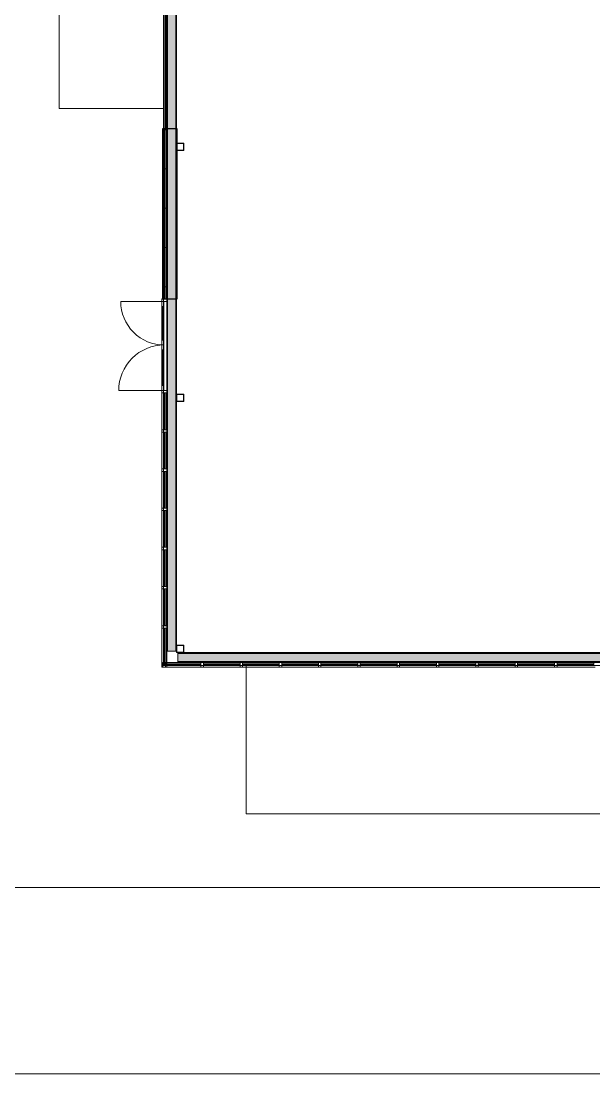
# Model space of a CAD drawing. Header units: inches. Extents: x 20541 to 27285, y -26063 to -19045.
# Drawn here: x 21947 to 22413, y -23103 to -22248 of the extents above; entities that cross this region are included whole.
import ezdxf

# ---------------------------------------------------------------- set-up
doc = ezdxf.new("R2010")
doc.units = ezdxf.units.IN
doc.header["$MEASUREMENT"] = 0
for name, color, linetype, lineweight in [('A-DOOR', 31, 'Continuous', 9), ('A-GLAZ-CURT', 52, 'Continuous', 9), ('A-GLAZ-CWMG', 51, 'Continuous', 9), ('A-WALL', 113, 'Continuous', 9), ('A-WALL-PATT', 111, 'Continuous', 25), ('C-TOPO', 7, 'Continuous', 9), ('Conc', 7, 'Continuous', 9), ('EOP-PR', 4, 'Continuous', 9), ('L-SITE-WALL', 31, 'Continuous', 9), ('S-BEAM', 12, 'Continuous', 9), ('S-COLS', 52, 'Continuous', 9)]:
    doc.layers.add(name, color=color, linetype=linetype, lineweight=lineweight)

# ---------------------------------------------------------------- blocks, each defined once
blk = doc.blocks.new('Girt_C - 8_D-730846-Site Plan - Phase 1')
at = {"layer": 'S-BEAM'}
for points in [[(24526.39, -22761.24), (22074.52, -22761.24), (22074.52, -22761.05), (24526.39, -22761.05)], [(24526.39, -22761.16), (22074.52, -22761.16), (22074.52, -22761.24), (24526.39, -22761.24)], [(24526.39, -22761.7), (22074.52, -22761.7), (22074.52, -22761.16), (24526.39, -22761.16)], [(24526.39, -22768.87), (22074.52, -22768.87), (22074.52, -22761.24), (24526.39, -22761.24)], [(24526.39, -22768.94), (22074.52, -22768.94), (22074.52, -22768.41), (24526.39, -22768.41)], [(24526.39, -22769.05), (22074.52, -22769.05), (22074.52, -22768.87), (24526.39, -22768.87)], [(24526.39, -22768.87), (22074.52, -22768.87), (22074.52, -22768.94), (24526.39, -22768.94)]]:
    blk.add_hatch(color=256, dxfattribs=at).paths.add_polyline_path(points, flags=0)
for p, q in [((24526.39, -22761.05), (22074.52, -22761.05)), ((22074.52, -22761.24), (22074.52, -22761.05)), ((22074.52, -22761.05), (22074.52, -22761.05)), ((22074.52, -22761.7), (22074.52, -22761.16)), ((22074.52, -22761.16), (22074.52, -22761.16)), ((22074.52, -22761.16), (22074.52, -22761.24)), ((22074.52, -22761.16), (24526.39, -22761.16)), ((22074.52, -22761.16), (24526.39, -22761.16)), ((22074.52, -22768.87), (22074.52, -22761.24)), ((22074.52, -22761.63), (24526.39, -22761.63)), ((22074.52, -22761.7), (24526.39, -22761.7)), ((22074.52, -22768.94), (22074.52, -22768.41)), ((22074.52, -22768.41), (24526.39, -22768.41)), ((22074.52, -22768.48), (24526.39, -22768.48)), ((22074.52, -22768.87), (22074.52, -22768.94)), ((22074.52, -22769.05), (22074.52, -22768.87)), ((22074.52, -22768.94), (22074.52, -22768.94)), ((22074.52, -22768.94), (24526.39, -22768.94)), ((22074.52, -22768.94), (24526.39, -22768.94)), ((22074.52, -22769.05), (24526.39, -22769.05)), ((22074.52, -22769.05), (22074.52, -22769.05))]:
    blk.add_line(p, q, dxfattribs=at)
blk = doc.blocks.new('Girt_C - 8_D-732838-Site Plan - Phase 1')
at = {"layer": 'S-BEAM'}
for points in [[(22065.39, -21134.62), (22065.58, -21134.62), (22065.58, -22759.93), (22065.39, -22759.93)], [(22065.5, -21134.62), (22066.04, -21134.62), (22066.04, -22759.93), (22065.5, -22759.93)], [(22065.58, -21134.62), (22065.5, -21134.62), (22065.5, -22759.93), (22065.58, -22759.93)], [(22065.58, -21134.62), (22073.2, -21134.62), (22073.2, -22759.93), (22065.58, -22759.93)], [(22072.75, -21134.62), (22073.28, -21134.62), (22073.28, -22759.93), (22072.75, -22759.93)], [(22073.2, -21134.62), (22073.39, -21134.62), (22073.39, -22759.93), (22073.2, -22759.93)], [(22073.28, -21134.62), (22073.2, -21134.62), (22073.2, -22759.93), (22073.28, -22759.93)]]:
    blk.add_hatch(color=256, dxfattribs=at).paths.add_polyline_path(points, flags=0)
for p, q in [((22065.39, -21134.62), (22065.39, -22759.93)), ((22065.5, -21134.62), (22065.5, -22759.93)), ((22065.5, -21134.62), (22065.5, -22759.93)), ((22065.96, -21134.62), (22065.96, -22759.93)), ((22066.04, -21134.62), (22066.04, -22759.93)), ((22072.75, -21134.62), (22072.75, -22759.93)), ((22072.82, -21134.62), (22072.82, -22759.93)), ((22073.28, -21134.62), (22073.28, -22759.93)), ((22073.28, -21134.62), (22073.28, -22759.93)), ((22073.39, -22759.93), (22073.39, -21134.62)), ((22065.58, -22759.93), (22065.39, -22759.93)), ((22065.39, -22759.93), (22065.39, -22759.93)), ((22066.04, -22759.93), (22065.5, -22759.93)), ((22065.5, -22759.93), (22065.5, -22759.93)), ((22065.5, -22759.93), (22065.58, -22759.93)), ((22073.2, -22759.93), (22065.58, -22759.93)), ((22073.28, -22759.93), (22072.75, -22759.93)), ((22073.39, -22759.93), (22073.2, -22759.93)), ((22073.2, -22759.93), (22073.28, -22759.93)), ((22073.28, -22759.93), (22073.28, -22759.93)), ((22073.39, -22759.93), (22073.39, -22759.93))]:
    blk.add_line(p, q, dxfattribs=at)
blk = doc.blocks.new('HSS-Hollow Structural Section-Column - HSS6X6X1_4-V12-Site Plan - Phase 1')
at = {"layer": 'S-COLS', "lineweight": 15}
for p, q in [((-3, 2.534), (-3, -2.534)), ((-2.767, -2.534), (-2.767, 2.534)), ((2.534, 3), (-2.534, 3)), ((-2.534, 2.767), (2.534, 2.767)), ((2.767, 2.534), (2.767, -2.534)), ((3, -2.534), (3, 2.534)), ((2.534, -2.767), (-2.534, -2.767)), ((-2.534, -3), (2.534, -3))]:
    blk.add_line(p, q, dxfattribs=at)
for centre, radius, start, end in [((-2.534, 2.534), 0.466, 90, 180), ((-2.534, 2.534), 0.233, 90, 180), ((2.534, 2.534), 0.466, 360, 90), ((2.534, 2.534), 0.233, 0, 90), ((-2.534, -2.534), 0.466, 180, 270), ((-2.534, -2.534), 0.233, 180, 270), ((2.534, -2.534), 0.466, 270, 360), ((2.534, -2.534), 0.233, 270, 360)]:
    blk.add_arc(centre, radius, start, end, dxfattribs=at)
blk = doc.blocks.new('System Panel - Glazed-608302-Site Plan - Phase 1')
at = {"layer": 'A-GLAZ-CURT'}
for p, q in [((14.92, -0.25), (-14.92, -0.25)), ((-14.92, -0.25), (-14.92, -1.25)), ((-14.92, -1.25), (-14.92, -0.25)), ((-14.92, -0.25), (-14.92, -0.25)), ((14.92, -0.25), (-14.92, -0.25)), ((-14.92, -1.25), (14.92, -1.25)), ((-14.92, -1.25), (14.92, -1.25)), ((-14.92, -1.25), (-14.92, -1.25)), ((14.92, -1.25), (14.92, -0.25)), ((14.92, -0.25), (14.92, -1.25)), ((14.92, -0.25), (14.92, -0.25)), ((14.92, -1.25), (14.92, -1.25))]:
    blk.add_line(p, q, dxfattribs=at)
blk = doc.blocks.new('Rectangular Mullion - Rectangular Mullion 1-592303-Site Plan - Phase 1')
at = {"layer": 'A-GLAZ-CWMG', "lineweight": 13}
for p, q in [((-1, 2), (1, 2)), ((-1, -2), (-1, 2)), ((1, 2), (1, -2)), ((1, -2), (-1, -2))]:
    blk.add_line(p, q, dxfattribs=at)
at = {"layer": 'A-GLAZ-CWMG'}
for p, q in [((-1, 2), (-1, 2)), ((1, 2), (1, 2)), ((-1, -2), (-1, -2)), ((1, -2), (1, -2))]:
    blk.add_line(p, q, dxfattribs=at)
blk = doc.blocks.new('Rectangular Mullion - Rectangular Mullion 1-683500-Site Plan - Phase 1')
at = {"layer": 'A-GLAZ-CWMG', "lineweight": 13}
for p, q in [((-2, 2), (0, 2)), ((-2, -2), (-2, 2)), ((0, 2), (0, -2)), ((0, -2), (-2, -2))]:
    blk.add_line(p, q, dxfattribs=at)
at = {"layer": 'A-GLAZ-CWMG'}
for p, q in [((-2, 2), (-2, 2)), ((0, 2), (0, 2)), ((-2, -2), (-2, -2)), ((0, -2), (0, -2))]:
    blk.add_line(p, q, dxfattribs=at)
blk = doc.blocks.new('Rectangular Mullion - Rectangular Mullion 1-601744-Site Plan - Phase 1')
at = {"layer": 'A-GLAZ-CWMG'}
for p, q in [((22061.39, -22772.05), (22061.39, -22773.05)), ((22061.39, -22772.05), (22061.39, -22773.05)), ((22065.39, -22773.05), (22061.39, -22773.05)), ((22061.39, -22773.05), (22061.39, -22773.05)), ((22061.39, -22773.05), (22065.39, -22773.05)), ((22065.39, -22773.05), (22065.39, -22772.05)), ((22065.39, -22772.05), (22065.39, -22773.05)), ((22065.39, -22773.05), (22065.39, -22773.05))]:
    blk.add_line(p, q, dxfattribs=at)
blk = doc.blocks.new('Rectangular Mullion - Rectangular Mullion 1-598805-Site Plan - Phase 1')
at = {"layer": 'A-GLAZ-CWMG'}
for p, q in [((22061.39, -22708.36), (22061.39, -22740.21)), ((22061.39, -22708.36), (22061.39, -22740.21)), ((22065.39, -22740.21), (22065.39, -22708.36)), ((22065.39, -22708.36), (22065.39, -22740.21))]:
    blk.add_line(p, q, dxfattribs=at)
blk = doc.blocks.new('Rectangular Mullion - Rectangular Mullion 1-598806-Site Plan - Phase 1')
at = {"layer": 'A-GLAZ-CWMG'}
for p, q in [((22065.39, -22548.13), (22061.39, -22548.13)), ((22061.39, -22548.13), (22061.39, -22548.13)), ((22061.39, -22548.13), (22065.39, -22548.13)), ((22061.39, -22548.13), (22061.39, -22580.98)), ((22061.39, -22548.13), (22061.39, -22580.98)), ((22065.39, -22548.13), (22065.39, -22548.13)), ((22065.39, -22580.98), (22065.39, -22548.13)), ((22065.39, -22548.13), (22065.39, -22580.98))]:
    blk.add_line(p, q, dxfattribs=at)
blk = doc.blocks.new('Door_Single_Storefront - one-598744-Site Plan - Phase 1')
at = {"layer": 'A-DOOR'}
for p, q in [((-18.5, 37), (-18.5, 0)), ((-14.5, 2), (-18.5, 2)), ((-18.5, 2), (-18.5, 0.25)), ((-18.5, 2), (-18.5, 0.25)), ((18.5, 2), (-18.5, 2)), ((-18.5, 2), (-18.5, 2)), ((-18.5, 0.25), (-14.5, 0.25)), ((-18.5, 0.25), (-18.5, 0.25)), ((-18.5, 0.25), (18.5, 0.25)), ((-14.5, 0.25), (-14.5, 2)), ((-14.5, 2), (-14.5, 0.25)), ((-14.5, 2), (-14.5, 2)), ((-14.5, 2), (14.5, 2)), ((14.5, 1.5), (-14.5, 1.5)), ((-14.5, 1.5), (-14.5, 0.75)), ((-14.5, 1.5), (-14.5, 0.75)), ((14.5, 1.5), (-14.5, 1.5)), ((-14.5, 1.5), (-14.5, 1.5)), ((-14.5, 0.75), (14.5, 0.75)), ((-14.5, 0.75), (-14.5, 0.75)), ((-14.5, 0.75), (14.5, 0.75)), ((14.5, 0.25), (-14.5, 0.25)), ((-14.5, 0.25), (-14.5, 0.25)), ((18.5, 2), (14.5, 2)), ((14.5, 2), (14.5, 0.25)), ((14.5, 0.25), (14.5, 2)), ((14.5, 2), (14.5, 2)), ((14.5, 0.75), (14.5, 1.5)), ((14.5, 1.5), (14.5, 0.75)), ((14.5, 1.5), (14.5, 1.5)), ((14.5, 0.75), (14.5, 0.75)), ((14.5, 0.25), (18.5, 0.25)), ((14.5, 0.25), (14.5, 0.25)), ((18.5, 0.25), (18.5, 2)), ((18.5, 2), (18.5, 0.25)), ((18.5, 2), (18.5, 2)), ((18.5, 0.25), (18.5, 0.25))]:
    blk.add_line(p, q, dxfattribs=at)
blk.add_arc((-18.5, 0), 37, 360, 90, dxfattribs=at)
blk = doc.blocks.new('Door_Single_Storefront - one-683501-Site Plan - Phase 1')
at = {"layer": 'A-DOOR'}
for p, q in [((-17.69, -35.38), (-17.69, 0)), ((-17.69, -2), (-17.69, -0.25)), ((-17.69, -0.25), (-13.69, -0.25)), ((-17.69, -0.25), (17.69, -0.25)), ((-17.69, -0.25), (-17.69, -0.25)), ((-17.69, -2), (-17.69, -0.25)), ((-13.69, -2), (-17.69, -2)), ((-17.69, -2), (-17.69, -2)), ((17.69, -2), (-17.69, -2)), ((-13.69, -0.25), (-13.69, -2)), ((-13.69, -0.25), (-13.69, -0.25)), ((13.69, -0.25), (-13.69, -0.25)), ((-13.69, -2), (-13.69, -0.25)), ((-13.69, -1.5), (-13.69, -0.75)), ((-13.69, -0.75), (13.69, -0.75)), ((-13.69, -0.75), (13.69, -0.75)), ((-13.69, -0.75), (-13.69, -0.75)), ((-13.69, -1.5), (-13.69, -0.75)), ((13.69, -1.5), (-13.69, -1.5)), ((-13.69, -1.5), (-13.69, -1.5)), ((13.69, -1.5), (-13.69, -1.5)), ((-13.69, -2), (13.69, -2)), ((-13.69, -2), (-13.69, -2)), ((13.69, -2), (13.69, -0.25)), ((13.69, -0.25), (17.69, -0.25)), ((13.69, -0.25), (13.69, -0.25)), ((13.69, -0.25), (13.69, -2)), ((13.69, -0.75), (13.69, -1.5)), ((13.69, -0.75), (13.69, -0.75)), ((13.69, -1.5), (13.69, -0.75)), ((13.69, -1.5), (13.69, -1.5)), ((17.69, -2), (13.69, -2)), ((13.69, -2), (13.69, -2)), ((17.69, -0.25), (17.69, -2)), ((17.69, -0.25), (17.69, -0.25)), ((17.69, -2), (17.69, -0.25)), ((17.69, -2), (17.69, -2))]:
    blk.add_line(p, q, dxfattribs=at)
blk.add_arc((-17.69, 0), 35.38, 270, 0, dxfattribs=at)
blk = doc.blocks.new('Rectangular Mullion - Rectangular Mullion 1-594432-Site Plan - Phase 1')
at = {"layer": 'A-GLAZ-CWMG', "lineweight": 13}
for p, q in [((0, 2), (-2, 2)), ((-2, 2), (-2, -2)), ((0, -2), (0, 2)), ((-2, -2), (0, -2))]:
    blk.add_line(p, q, dxfattribs=at)
at = {"layer": 'A-GLAZ-CWMG'}
for p, q in [((-2, 2), (-2, 2)), ((0, 2), (0, 2)), ((-2, -2), (-2, -2)), ((0, -2), (0, -2))]:
    blk.add_line(p, q, dxfattribs=at)
blk = doc.blocks.new('System Panel - Glazed-685507-Site Plan - Phase 1')
at = {"layer": 'A-GLAZ-CURT'}
for p, q in [((14.42, 1.25), (-14.42, 1.25)), ((-14.42, 1.25), (-14.42, 0.25)), ((-14.42, 0.25), (-14.42, 1.25)), ((-14.42, 1.25), (-14.42, 1.25)), ((14.42, 1.25), (-14.42, 1.25)), ((-14.42, 0.25), (14.42, 0.25)), ((-14.42, 0.25), (14.42, 0.25)), ((-14.42, 0.25), (-14.42, 0.25)), ((14.42, 0.25), (14.42, 1.25)), ((14.42, 1.25), (14.42, 0.25)), ((14.42, 1.25), (14.42, 1.25)), ((14.42, 0.25), (14.42, 0.25))]:
    blk.add_line(p, q, dxfattribs=at)
blk = doc.blocks.new('System Panel - Glazed-677162-Site Plan - Phase 1')
at = {"layer": 'A-GLAZ-CURT'}
for p, q in [((14.92, 1.25), (-14.92, 1.25)), ((-14.92, 1.25), (-14.92, 0.25)), ((-14.92, 0.25), (-14.92, 1.25)), ((-14.92, 1.25), (-14.92, 1.25)), ((14.92, 1.25), (-14.92, 1.25)), ((-14.92, 0.25), (14.92, 0.25)), ((-14.92, 0.25), (14.92, 0.25)), ((-14.92, 0.25), (-14.92, 0.25)), ((14.92, 0.25), (14.92, 1.25)), ((14.92, 1.25), (14.92, 0.25)), ((14.92, 1.25), (14.92, 1.25)), ((14.92, 0.25), (14.92, 0.25))]:
    blk.add_line(p, q, dxfattribs=at)
blk = doc.blocks.new('Rectangular Mullion - Rectangular Mullion 1-677147-Site Plan - Phase 1')
at = {"layer": 'A-GLAZ-CWMG', "lineweight": 13}
for p, q in [((-1, 2), (1, 2)), ((-1, -2), (-1, 2)), ((1, 2), (1, -2)), ((1, -2), (-1, -2))]:
    blk.add_line(p, q, dxfattribs=at)
at = {"layer": 'A-GLAZ-CWMG'}
for p, q in [((-1, 2), (-1, 2)), ((1, 2), (1, 2)), ((-1, -2), (-1, -2)), ((1, -2), (1, -2))]:
    blk.add_line(p, q, dxfattribs=at)
blk = doc.blocks.new('Rectangular Mullion - Rectangular Mullion 1-683952-Site Plan - Phase 1')
at = {"layer": 'A-GLAZ-CWMG'}
for p, q in [((22062.39, -22773.05), (22062.39, -22769.05)), ((22062.39, -22769.05), (22062.39, -22769.05)), ((22062.39, -22769.05), (22062.39, -22773.05)), ((22094.24, -22769.05), (22062.39, -22769.05)), ((22094.24, -22769.05), (22062.39, -22769.05)), ((22062.39, -22773.05), (22062.39, -22773.05)), ((22062.39, -22773.05), (22094.24, -22773.05)), ((22094.24, -22773.05), (22062.39, -22773.05))]:
    blk.add_line(p, q, dxfattribs=at)
blk = doc.blocks.new('Rectangular Mullion - Rectangular Mullion 1-677146-Site Plan - Phase 1')
at = {"layer": 'A-GLAZ-CWMG'}
for p, q in [((26275.39, -22740.21), (26275.39, -22772.05)), ((26275.39, -22740.21), (26275.39, -22772.05)), ((26279.39, -22772.05), (26279.39, -22740.21)), ((26279.39, -22740.21), (26279.39, -22772.05))]:
    blk.add_line(p, q, dxfattribs=at)
blk = doc.blocks.new('System Panel - Glazed-687226-Site Plan - Phase 1')
at = {"layer": 'A-GLAZ-CURT'}
for p, q in [((15, 1.25), (-15, 1.25)), ((-15, 1.25), (-15, 0.25)), ((-15, 0.25), (-15, 1.25)), ((-15, 1.25), (-15, 1.25)), ((15, 1.25), (-15, 1.25)), ((-15, 0.25), (15, 0.25)), ((-15, 0.25), (15, 0.25)), ((-15, 0.25), (-15, 0.25)), ((15, 0.25), (15, 1.25)), ((15, 1.25), (15, 0.25)), ((15, 1.25), (15, 1.25)), ((15, 0.25), (15, 0.25))]:
    blk.add_line(p, q, dxfattribs=at)
blk = doc.blocks.new('Rectangular Mullion - Rectangular Mullion 1-687221-Site Plan - Phase 1')
at = {"layer": 'A-GLAZ-CWMG'}
for p, q in [((22253.62, -22769.05), (22221.62, -22769.05)), ((22253.62, -22769.05), (22221.62, -22769.05)), ((22221.62, -22773.05), (22253.62, -22773.05)), ((22253.62, -22773.05), (22221.62, -22773.05))]:
    blk.add_line(p, q, dxfattribs=at)
blk = doc.blocks.new('Rectangular Mullion - Rectangular Mullion 1-685512-Site Plan - Phase 1')
at = {"layer": 'A-GLAZ-CWMG', "lineweight": 13}
for p, q in [((0, 2), (-2, 2)), ((-2, 2), (-2, -2)), ((0, -2), (0, 2)), ((-2, -2), (0, -2))]:
    blk.add_line(p, q, dxfattribs=at)
at = {"layer": 'A-GLAZ-CWMG'}
for p, q in [((-2, 2), (-2, 2)), ((0, 2), (0, 2)), ((-2, -2), (-2, -2)), ((0, -2), (0, -2))]:
    blk.add_line(p, q, dxfattribs=at)
blk = doc.blocks.new('Rectangular Mullion - Rectangular Mullion 1-687230-Site Plan - Phase 1')
at = {"layer": 'A-GLAZ-CWMG'}
for p, q in [((22285.62, -22769.05), (22253.62, -22769.05)), ((22285.62, -22769.05), (22253.62, -22769.05)), ((22253.62, -22773.05), (22285.62, -22773.05)), ((22285.62, -22773.05), (22253.62, -22773.05))]:
    blk.add_line(p, q, dxfattribs=at)
blk = doc.blocks.new('Rectangular Mullion - Rectangular Mullion 1-687225-Site Plan - Phase 1')
at = {"layer": 'A-GLAZ-CWMG', "lineweight": 13}
for p, q in [((-1, 2), (1, 2)), ((-1, -2), (-1, 2)), ((1, 2), (1, -2)), ((1, -2), (-1, -2))]:
    blk.add_line(p, q, dxfattribs=at)
at = {"layer": 'A-GLAZ-CWMG'}
for p, q in [((-1, 2), (-1, 2)), ((1, 2), (1, 2)), ((-1, -2), (-1, -2)), ((1, -2), (1, -2))]:
    blk.add_line(p, q, dxfattribs=at)
blk = doc.blocks.new('Basic Wall _ arcoPlus - 547 - ___-687784-Site Plan - Phase 1')
at = {"layer": 'A-WALL'}
for p, q in [((22065.04, -22063.05), (22062.91, -22063.05)), ((22062.91, -22063.05), (22062.91, -22063.05)), ((22062.91, -22063.05), (22063.04, -22063.05)), ((22062.91, -22063.05), (22062.91, -22336.05)), ((22062.91, -22063.05), (22062.91, -22336.05)), ((22063.04, -22063.05), (22062.98, -22063.05)), ((22062.98, -22063.05), (22062.98, -22063.05)), ((22062.98, -22063.05), (22063.1, -22063.05)), ((22062.98, -22063.05), (22062.98, -22336.05)), ((22062.98, -22063.05), (22062.98, -22336.05)), ((22063.04, -22063.05), (22063.04, -22063.05)), ((22063.04, -22063.05), (22063.04, -22336.05)), ((22063.04, -22063.05), (22063.04, -22336.05)), ((22063.1, -22063.05), (22064.68, -22063.05)), ((22064.68, -22063.05), (22064.98, -22063.05)), ((22064.75, -22063.05), (22064.69, -22063.05)), ((22064.69, -22063.05), (22064.69, -22063.05)), ((22064.69, -22063.05), (22065.04, -22063.05)), ((22064.69, -22063.05), (22064.69, -22336.05)), ((22064.69, -22063.05), (22064.69, -22336.05)), ((22064.98, -22063.05), (22064.75, -22063.05)), ((22064.75, -22063.05), (22064.75, -22063.05)), ((22064.75, -22063.05), (22064.75, -22336.05)), ((22064.75, -22063.05), (22064.75, -22336.05)), ((22064.98, -22063.05), (22064.98, -22063.05)), ((22064.98, -22063.05), (22064.98, -22336.05)), ((22064.98, -22063.05), (22064.98, -22336.05)), ((22065.04, -22063.05), (22065.04, -22063.05)), ((22065.04, -22063.05), (22065.04, -22336.05)), ((22065.04, -22336.05), (22065.04, -22063.05)), ((22063.04, -22336.05), (22062.91, -22336.05)), ((22062.91, -22336.05), (22062.91, -22336.05)), ((22062.91, -22336.05), (22065.04, -22336.05)), ((22063.1, -22336.05), (22062.98, -22336.05)), ((22062.98, -22336.05), (22062.98, -22336.05)), ((22062.98, -22336.05), (22063.04, -22336.05)), ((22063.04, -22336.05), (22063.04, -22336.05)), ((22064.68, -22336.05), (22063.1, -22336.05)), ((22064.98, -22336.05), (22064.68, -22336.05)), ((22065.04, -22336.05), (22064.69, -22336.05)), ((22064.69, -22336.05), (22064.69, -22336.05)), ((22064.69, -22336.05), (22064.75, -22336.05)), ((22064.75, -22336.05), (22064.75, -22336.05)), ((22064.75, -22336.05), (22064.98, -22336.05)), ((22064.98, -22336.05), (22064.98, -22336.05)), ((22065.04, -22336.05), (22065.04, -22336.05))]:
    blk.add_line(p, q, dxfattribs=at)
blk = doc.blocks.new('HSS-Hollow Structural Section-Column - HSS6X6X1_4-V15-Site Plan - Phase 1')
at = {"layer": 'S-COLS', "lineweight": 15}
for p, q in [((-3, 2.534), (-3, -2.534)), ((-2.767, -2.534), (-2.767, 2.534)), ((2.534, 3), (-2.534, 3)), ((-2.534, 2.767), (2.534, 2.767)), ((2.767, 2.534), (2.767, -2.534)), ((3, -2.534), (3, 2.534)), ((2.534, -2.767), (-2.534, -2.767)), ((-2.534, -3), (2.534, -3))]:
    blk.add_line(p, q, dxfattribs=at)
for centre, radius, start, end in [((-2.534, 2.534), 0.466, 90, 180), ((-2.534, 2.534), 0.233, 90, 180), ((2.534, 2.534), 0.466, 360, 90), ((2.534, 2.534), 0.233, 0, 90), ((-2.534, -2.534), 0.466, 180, 270), ((-2.534, -2.534), 0.233, 180, 270), ((2.534, -2.534), 0.466, 270, 360), ((2.534, -2.534), 0.233, 270, 360)]:
    blk.add_arc(centre, radius, start, end, dxfattribs=at)

msp = doc.modelspace()

# ---------------------------------------------------------------- hatches: boundary and pattern name
at = {"layer": 'A-WALL-PATT', "lineweight": 9}
h = msp.add_hatch(dxfattribs=at)
h.set_pattern_fill('FP_7', color=256, style=0, pattern_type=2)
h.set_pattern_definition([(0, (0, 0), (0, 32), []), (90, (0, 0), (-32, 2e-15), [])])
h.paths.add_polyline_path([(22064.64, -22335.55), (22064.64, -22473.75), (22063.64, -22473.75), (22063.64, -22335.55)], flags=0)

# ---------------------------------------------------------------- linework, layer by layer
at = {"layer": 'A-WALL', "lineweight": 25}
for p, q in [((22063.1, -22063.05), (22063.1, -22336.05)), ((22064.68, -22336.05), (22064.68, -22063.05)), ((22063.1, -22336.05), (22064.68, -22336.05))]:
    msp.add_line(p, q, dxfattribs=at)
at = {"layer": 'A-WALL'}
for p, q in [((22062.89, -22335.55), (22062.89, -22473.75)), ((22063.64, -22335.55), (22063.64, -22473.75)), ((22064.64, -22335.55), (22064.64, -22473.75)), ((22065.39, -22335.55), (22065.39, -22473.75)), ((22073.39, -22335.55), (22073.39, -22473.75))]:
    msp.add_line(p, q, dxfattribs=at)
at = {"layer": 'C-TOPO'}
for q in [(22062.85, -20896.52), (23481.19, -22771.59)]:
    msp.add_line((22062.85, -22771.59), q, dxfattribs=at)
at = {"layer": 'Conc'}
for p, q in [((21978.11, -21605.07), (21978.11, -22319.07)), ((21978.11, -22319.07), (22062.85, -22319.07)), ((22129.89, -22771.59), (22129.89, -22892.07)), ((22129.89, -22892.07), (24077.64, -22892.07)), ((26277.87, -22952.07), (21906.11, -22952.07))]:
    msp.add_line(p, q, dxfattribs=at)
at = {"layer": 'EOP-PR'}
msp.add_line((21870.11, -23103.46), (23174.44, -23103.46), dxfattribs=at)
at = {"layer": 'L-SITE-WALL', "lineweight": 25}
for p, q in [((22074.02, -22335.55), (22061.89, -22335.55)), ((22061.89, -22335.55), (22061.89, -22473.75)), ((22074.02, -22473.75), (22074.02, -22335.55)), ((22061.89, -22473.75), (22074.02, -22473.75))]:
    msp.add_line(p, q, dxfattribs=at)
at = {"layer": 'S-COLS', "lineweight": 15}
for p, q in [((22073.39, -22347.52), (22073.39, -22352.59)), ((22073.62, -22352.59), (22073.62, -22347.52)), ((22078.92, -22347.05), (22073.86, -22347.05)), ((22073.86, -22347.29), (22078.92, -22347.29)), ((22078.92, -22352.82), (22073.86, -22352.82)), ((22073.86, -22353.05), (22078.92, -22353.05)), ((22079.16, -22347.52), (22079.16, -22352.59)), ((22079.39, -22352.59), (22079.39, -22347.52))]:
    msp.add_line(p, q, dxfattribs=at)
for centre, radius, start, end in [((22073.86, -22347.52), 0.466, 90, 180), ((22073.86, -22352.59), 0.466, 180, 270), ((22073.86, -22347.52), 0.233, 90, 180), ((22073.86, -22352.59), 0.233, 180, 270), ((22078.92, -22347.52), 0.466, 0, 90), ((22078.92, -22347.52), 0.233, 0, 90), ((22078.92, -22352.59), 0.466, 270, 0), ((22078.92, -22352.59), 0.233, 270, 0)]:
    msp.add_arc(centre, radius, start, end, dxfattribs=at)

# ---------------------------------------------------------------- block references
at = {"layer": 'A-DOOR'}
for name, p, rotation in [('Door_Single_Storefront - one-683501-Site Plan - Phase 1', (22063.39, -22493.44), 270), ('Door_Single_Storefront - one-598744-Site Plan - Phase 1', (22063.39, -22529.63), 90)]:
    msp.add_blockref(name, p, dxfattribs=dict(at, rotation=rotation))
at = {"layer": 'A-GLAZ-CURT', "rotation": 90}
for p in [(22063.39, -22565.05), (22063.39, -22596.9), (22063.39, -22628.75), (22063.39, -22660.59), (22063.39, -22692.44), (22063.39, -22724.28), (22063.39, -22756.13)]:
    msp.add_blockref('System Panel - Glazed-608302-Site Plan - Phase 1', p, dxfattribs=at)
at = {"layer": 'A-GLAZ-CURT'}
for name, p in [('System Panel - Glazed-685507-Site Plan - Phase 1', (22078.81, -22771.05)), ('System Panel - Glazed-677162-Site Plan - Phase 1', (22110.16, -22771.05)), ('System Panel - Glazed-677162-Site Plan - Phase 1', (22142.01, -22771.05)), ('System Panel - Glazed-677162-Site Plan - Phase 1', (22173.85, -22771.05)), ('System Panel - Glazed-677162-Site Plan - Phase 1', (22205.7, -22771.05)), ('System Panel - Glazed-687226-Site Plan - Phase 1', (22237.62, -22771.05)), ('System Panel - Glazed-687226-Site Plan - Phase 1', (22269.62, -22771.05)), ('System Panel - Glazed-687226-Site Plan - Phase 1', (22301.62, -22771.05)), ('System Panel - Glazed-687226-Site Plan - Phase 1', (22333.62, -22771.05)), ('System Panel - Glazed-687226-Site Plan - Phase 1', (22365.62, -22771.05)), ('System Panel - Glazed-687226-Site Plan - Phase 1', (22397.62, -22771.05))]:
    msp.add_blockref(name, p, dxfattribs=at)
at = {"layer": 'A-GLAZ-CWMG', "extrusion": (0, 0, -1)}
for name, p, rotation in [('Rectangular Mullion - Rectangular Mullion 1-683500-Site Plan - Phase 1', (-22063.39, -22473.75), 90), ('Rectangular Mullion - Rectangular Mullion 1-592303-Site Plan - Phase 1', (-22063.39, -22549.13), 90), ('Rectangular Mullion - Rectangular Mullion 1-592303-Site Plan - Phase 1', (-22063.39, -22580.98), 90), ('Rectangular Mullion - Rectangular Mullion 1-592303-Site Plan - Phase 1', (-22063.39, -22612.82), 90), ('Rectangular Mullion - Rectangular Mullion 1-592303-Site Plan - Phase 1', (-22063.39, -22644.67), 90), ('Rectangular Mullion - Rectangular Mullion 1-592303-Site Plan - Phase 1', (-22063.39, -22676.51), 90), ('Rectangular Mullion - Rectangular Mullion 1-592303-Site Plan - Phase 1', (-22063.39, -22708.36), 90), ('Rectangular Mullion - Rectangular Mullion 1-592303-Site Plan - Phase 1', (-22063.39, -22740.21), 90), ('Rectangular Mullion - Rectangular Mullion 1-592303-Site Plan - Phase 1', (-22063.39, -22772.05), 90), ('Rectangular Mullion - Rectangular Mullion 1-677147-Site Plan - Phase 1', (-22094.24, -22771.05), 180), ('Rectangular Mullion - Rectangular Mullion 1-677147-Site Plan - Phase 1', (-22126.08, -22771.05), 180), ('Rectangular Mullion - Rectangular Mullion 1-677147-Site Plan - Phase 1', (-22157.93, -22771.05), 180), ('Rectangular Mullion - Rectangular Mullion 1-677147-Site Plan - Phase 1', (-22189.77, -22771.05), 180), ('Rectangular Mullion - Rectangular Mullion 1-677147-Site Plan - Phase 1', (-22221.62, -22771.05), 180), ('Rectangular Mullion - Rectangular Mullion 1-687225-Site Plan - Phase 1', (-22253.62, -22771.05), 180), ('Rectangular Mullion - Rectangular Mullion 1-687225-Site Plan - Phase 1', (-22285.62, -22771.05), 180), ('Rectangular Mullion - Rectangular Mullion 1-687225-Site Plan - Phase 1', (-22317.62, -22771.05), 180), ('Rectangular Mullion - Rectangular Mullion 1-687225-Site Plan - Phase 1', (-22349.62, -22771.05), 180), ('Rectangular Mullion - Rectangular Mullion 1-687225-Site Plan - Phase 1', (-22381.62, -22771.05), 180)]:
    msp.add_blockref(name, p, dxfattribs=dict(at, rotation=rotation))
at = {"layer": 'A-GLAZ-CWMG'}
for name, p in [('Rectangular Mullion - Rectangular Mullion 1-598806-Site Plan - Phase 1', (0, 0)), ('Rectangular Mullion - Rectangular Mullion 1-598805-Site Plan - Phase 1', (0, 127.38)), ('Rectangular Mullion - Rectangular Mullion 1-598805-Site Plan - Phase 1', (0, 95.54)), ('Rectangular Mullion - Rectangular Mullion 1-598805-Site Plan - Phase 1', (0, 63.69)), ('Rectangular Mullion - Rectangular Mullion 1-598805-Site Plan - Phase 1', (0, 31.85)), ('Rectangular Mullion - Rectangular Mullion 1-598805-Site Plan - Phase 1', (0, 0)), ('Rectangular Mullion - Rectangular Mullion 1-598805-Site Plan - Phase 1', (0, -31.85)), ('Rectangular Mullion - Rectangular Mullion 1-601744-Site Plan - Phase 1', (0, 0)), ('Rectangular Mullion - Rectangular Mullion 1-683952-Site Plan - Phase 1', (0, 0)), ('Rectangular Mullion - Rectangular Mullion 1-687221-Site Plan - Phase 1', (0, 0)), ('Rectangular Mullion - Rectangular Mullion 1-687230-Site Plan - Phase 1', (0, 0)), ('Rectangular Mullion - Rectangular Mullion 1-687230-Site Plan - Phase 1', (32, 0)), ('Rectangular Mullion - Rectangular Mullion 1-687230-Site Plan - Phase 1', (64, 0)), ('Rectangular Mullion - Rectangular Mullion 1-687230-Site Plan - Phase 1', (96, 0)), ('Rectangular Mullion - Rectangular Mullion 1-687230-Site Plan - Phase 1', (128, 0))]:
    msp.add_blockref(name, p, dxfattribs=at)
for name, p, rotation in [('Rectangular Mullion - Rectangular Mullion 1-594432-Site Plan - Phase 1', (22063.39, -22773.05), 270), ('Rectangular Mullion - Rectangular Mullion 1-685512-Site Plan - Phase 1', (22062.39, -22771.05), 180), ('Rectangular Mullion - Rectangular Mullion 1-677146-Site Plan - Phase 1', (44866.29, 3506.34), 270.0000000000196), ('Rectangular Mullion - Rectangular Mullion 1-677146-Site Plan - Phase 1', (44898.14, 3506.34), 270.0000000000196), ('Rectangular Mullion - Rectangular Mullion 1-677146-Site Plan - Phase 1', (44929.98, 3506.34), 270.0000000000196), ('Rectangular Mullion - Rectangular Mullion 1-677146-Site Plan - Phase 1', (44961.83, 3506.34), 270.0000000000196)]:
    msp.add_blockref(name, p, dxfattribs=dict(at, rotation=rotation))
at = {"layer": 'A-WALL'}
msp.add_blockref('Basic Wall _ arcoPlus - 547 - ___-687784-Site Plan - Phase 1', (0, 0), dxfattribs=at)
at = {"layer": 'S-BEAM'}
for name in ['Girt_C - 8_D-732838-Site Plan - Phase 1', 'Girt_C - 8_D-730846-Site Plan - Phase 1']:
    msp.add_blockref(name, (0, 0), dxfattribs=at)
at = {"layer": 'S-COLS', "rotation": 180}
for name, p in [('HSS-Hollow Structural Section-Column - HSS6X6X1_4-V15-Site Plan - Phase 1', (22076.39, -22554.05)), ('HSS-Hollow Structural Section-Column - HSS6X6X1_4-V12-Site Plan - Phase 1', (22076.39, -22758.05))]:
    msp.add_blockref(name, p, dxfattribs=at)

doc.saveas('drawing.dxf')
